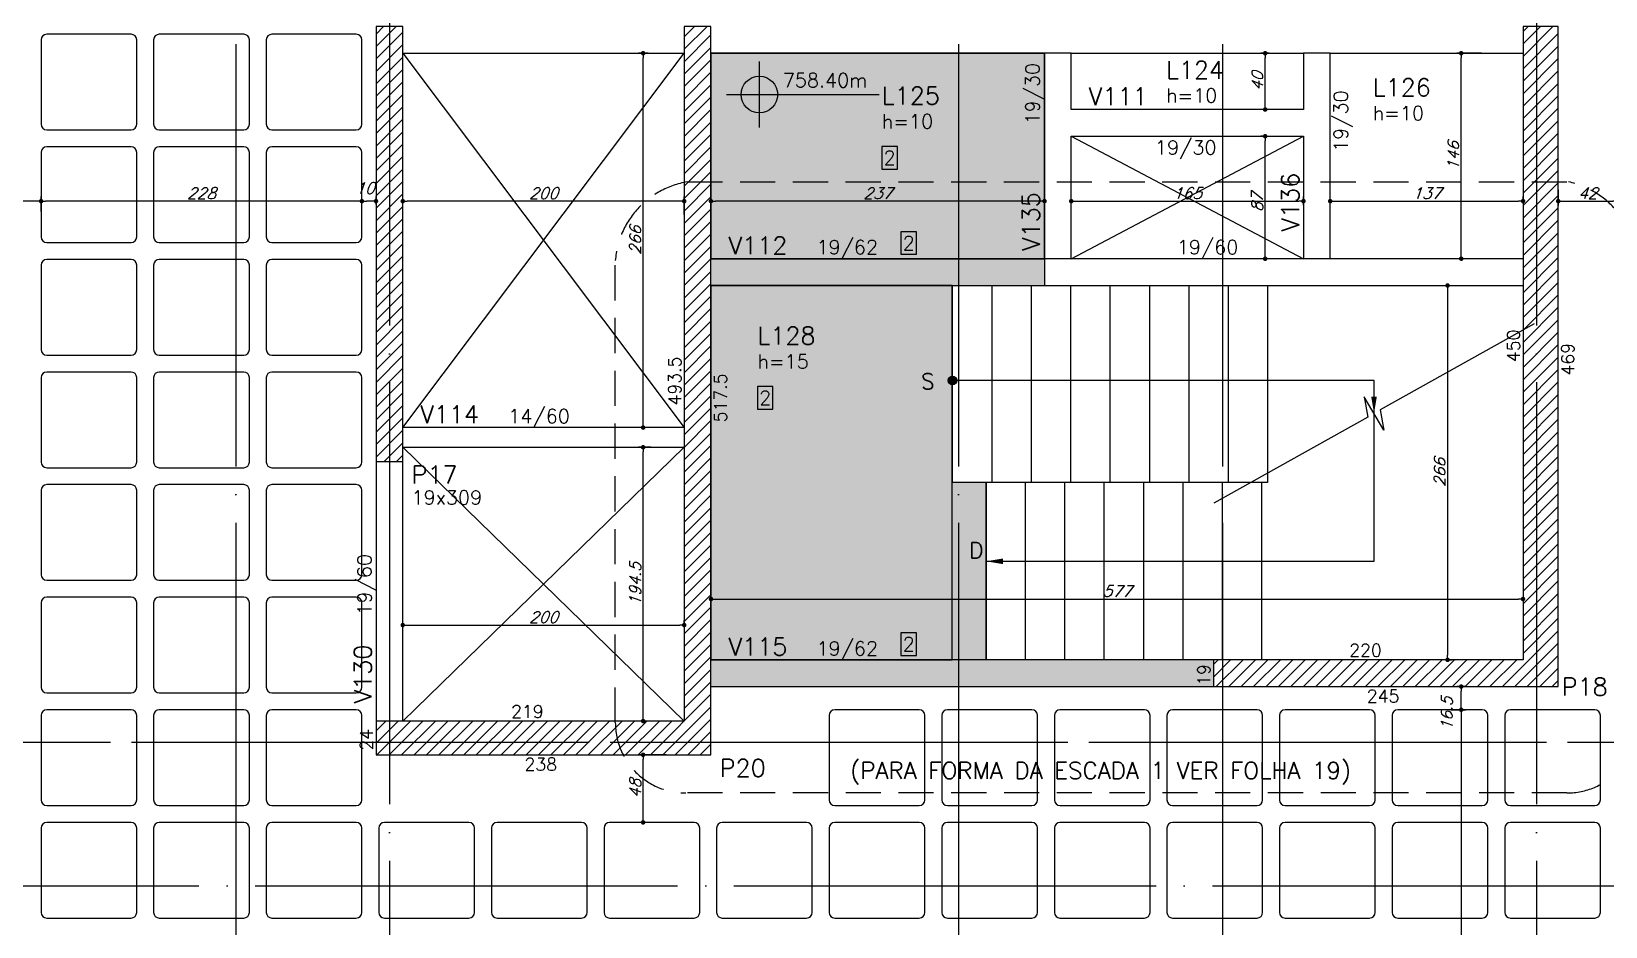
# Model space of a CAD drawing. Extents: x -4172 to 5482, y -2094 to 2406.
# Drawn here: x -464 to 655, y -146 to 490 of the extents above; entities that cross this region are included whole.
import ezdxf
from ezdxf.enums import TextEntityAlignment as Align

# ---------------------------------------------------------------- set-up
doc = ezdxf.new("R2010")
doc.units = 0
doc.header["$LTSCALE"] = 50
doc.header["$MEASUREMENT"] = 0
doc.linetypes.add('DASHED', pattern=[0.75, 0.5, -0.25])
doc.linetypes.add('EIXO', pattern=[6.8, 6, -0.4, 0, -0.4])
doc.layers.get('0').update_dxf_attribs({"linetype": 'CONTINUOUS'})
doc.layers.get('DEFPOINTS').update_dxf_attribs({"linetype": 'CONTINUOUS'})
for name, color, linetype in [('251', 5, 'CONTINUOUS'), ('F-AUX', 2, 'CONTINUOUS'), ('F-AUX-RED', 1, 'CONTINUOUS'), ('F-COTAS', 106, 'CONTINUOUS'), ('F-CUBETA', 1, 'CONTINUOUS'), ('F-DESNIVEL-1', 254, 'CONTINUOUS'), ('F-EIXO', 12, 'EIXO'), ('F-ESCADAS', 2, 'CONTINUOUS'), ('F-LAJES-DIM', 2, 'CONTINUOUS'), ('F-LAJES-NOME', 4, 'CONTINUOUS'), ('F-LAJES-R', 254, 'CONTINUOUS'), ('F-NÍVEL-PLANTA', 2, 'CONTINUOUS'), ('F-PILARES-DIM', 172, 'CONTINUOUS'), ('F-PILARES-HACH', 174, 'CONTINUOUS'), ('F-PILARES-NOME', 170, 'CONTINUOUS'), ('F-PILARES-S', 170, 'CONTINUOUS'), ('F-TEXTO', 6, 'CONTINUOUS'), ('F-TEXTO-YELLOW', 2, 'CONTINUOUS'), ('F-VIGAS', 3, 'CONTINUOUS'), ('F-VIGAS-DIM', 2, 'CONTINUOUS'), ('F-VIGAS-NOME', 4, 'CONTINUOUS'), ('F-VÃO', 1, 'CONTINUOUS')]:
    doc.layers.add(name, color=color, linetype=linetype)
doc.styles.add('5385-ARQ-PB-BAS-PLA-TER-TORRE-A-106-TXT$0$R60-75', font='romans.shx', dxfattribs={"height": 0.1125})
doc.styles.add('CP-TEXT-INCL', font='romans.shx', dxfattribs={"oblique": 20})
doc.styles.add('CP-TEXTO', font='romans.shx')
doc.styles.add('MCP', font='romans.shx')
doc.styles.add('ROMANS', font='romans.shx')
doc.dimstyles.new('CP-COTAS-50', dxfattribs={"dimscale": 0.64, "dimtxt": 12.5, "dimasz": 5, "dimexe": 5, "dimexo": 5, "dimgap": 2.5, "dimtad": 1, "dimdec": 1, "dimdsep": 46, "dimtxsty": 'CP-TEXT-INCL', "dimblk1": 'DOT', "dimblk2": 'DOT', "dimsah": 1, "dimcen": 9, "dimclrd": 256, "dimclre": 256, "dimclrt": 256, "dimadec": 0, "dimazin": 0, "dimtfac": 1, "dimtdec": 1, "dimtmove": 2, "dimatfit": 3, "dimldrblk": 'DOT', "dimfxl": 0, "dimtolj": 1, "dimarcsym": 0})

# ---------------------------------------------------------------- blocks, each defined once
blk = doc.blocks.new('_VAONER063650636500869008690')
at = {"layer": '251', "color": 1}
for p, q in [((30, 34), (-30, 34)), ((-34, 30), (-34, -30)), ((34, -30), (34, 30)), ((-30, -34), (30, -34))]:
    blk.add_line(p, q, dxfattribs=at)
for centre, start, end in [((-30, 30), 90, 180), ((30, 30), 0, 90), ((-30, -30), 180, 270), ((30, -30), 270, 0)]:
    blk.add_arc(centre, 4, start, end, dxfattribs=at)
blk = doc.blocks.new('*U4')
at = {"layer": 'F-EIXO'}
blk.add_line((0, 0), (7197, 0), dxfattribs=at)
at = {"layer": 'F-TEXTO', "style": 'ROMANS'}
blk.add_attdef('EIXO', text='', height=17.5, dxfattribs=at).set_placement((-28.2072, 0), align=Align.MIDDLE_CENTER)
blk = doc.blocks.new('*U40')
at = {"layer": 'F-EIXO'}
blk.add_line((0, 0), (0, -3027.9), dxfattribs=at)
at = {"layer": 'F-TEXTO', "style": 'ROMANS'}
blk.add_attdef('EIXO', text='', height=17.5, rotation=360, dxfattribs=at).set_placement((0, 28.2), align=Align.MIDDLE_CENTER)
blk = doc.blocks.new('*U44')
at = {"layer": 'F-EIXO'}
blk.add_line((0, 0), (0, -3127.9), dxfattribs=at)
at = {"layer": 'F-TEXTO', "style": 'ROMANS'}
blk.add_attdef('EIXO', text='', height=17.5, rotation=360, dxfattribs=at).set_placement((0, 28.2), align=Align.MIDDLE_CENTER)
blk = doc.blocks.new('*U11')
at = {"layer": 'F-EIXO'}
blk.add_line((0, 0), (0, -3127.9), dxfattribs=at)
at = {"layer": 'F-TEXTO', "style": 'ROMANS'}
blk.add_attdef('EIXO', text='', height=17.5, rotation=360, dxfattribs=at).set_placement((0, 28.2), align=Align.MIDDLE_CENTER)
blk = doc.blocks.new('*U5')
at = {"layer": 'F-EIXO'}
blk.add_line((0, 0), (7285, 0), dxfattribs=at)
at = {"layer": 'F-TEXTO', "style": 'ROMANS'}
blk.add_attdef('EIXO', text='', height=17.5, dxfattribs=at).set_placement((-28.2072, 0), align=Align.MIDDLE_CENTER)
blk = doc.blocks.new('*U16')
at = {"layer": 'F-LAJES-DIM', "color": 1}
blk.add_lwpolyline([(0, 0), (11, 0), (11, 16), (0, 16)], close=True, dxfattribs=at)
at = {"layer": 'F-LAJES-DIM', "style": 'MCP'}
blk.add_attdef('DIM', text='', height=10, dxfattribs=at).set_placement((5.5, 8), align=Align.MIDDLE_CENTER)
blk = doc.blocks.new('*U18')
at = {"layer": 'F-VIGAS-DIM', "color": 1}
blk.add_lwpolyline([(0, 0), (11, 0), (11, 16), (0, 16)], close=True, dxfattribs=at)
at = {"layer": 'F-VIGAS-DIM', "style": 'MCP'}
blk.add_attdef('DIM', text='', height=10, dxfattribs=at).set_placement((5.5, 8), align=Align.MIDDLE_CENTER)
blk = doc.blocks.new('Nível - Planta')
at = {"layer": 'F-NÍVEL-PLANTA'}
h = blk.add_hatch(color=71, dxfattribs=at)
h.paths.add_polyline_path([(0, 0), (0, 0.26, 0.414214), (-0.26, 0)])
h.paths.add_polyline_path([(0.26, 0), (0, 0), (0, -0.26, 0.414214)])
for p, q in [((0, -0.469), (0, 0.469)), ((-0.469, 0), (1.704, 0))]:
    blk.add_line(p, q, dxfattribs=at)
blk.add_circle((0, 0), 0.26, dxfattribs=at)
at = {"layer": 'F-TEXTO', "color": 3, "style": 'MCP'}
blk.add_attdef('NÍVEL', (0.333, 0.102), '', height=0.2, dxfattribs=at)
blk = doc.blocks.new('_DOT')
at = {"color": 0, "linetype": 'ByBlock'}
blk.add_line((-0.5, 0), (-1, 0), dxfattribs=at)
at = {"color": 0, "linetype": 'ByBlock', "const_width": 0.5}
blk.add_lwpolyline([(-0.25, 0, 1), (0.25, 0, 1)], format="xyb", close=True, dxfattribs=at)
blk = doc.blocks.new('*D296')
at = {"layer": 'DEFPOINTS', "color": 0, "linetype": 'Continuous', "transparency": 16777216}
for p in [(621, 380.7), (663, 380.7), (663, 369.4)]:
    blk.add_point(p, dxfattribs=at)
at = {"layer": 'F-COTAS', "linetype": 'Continuous', "lineweight": -2, "transparency": 16777216}
for p, q in [((621, 377.5), (621, 366.2)), ((624.2, 369.4), (659.8, 369.4)), ((663, 377.5), (663, 366.2))]:
    blk.add_line(p, q, dxfattribs=at)
at = {"layer": 'F-COTAS', "linetype": 'Continuous', "lineweight": -2, "transparency": 16777216, "xscale": 3.2, "yscale": 3.2, "zscale": 3.2, "rotation": 180}
blk.add_blockref('_DOT', (621, 369.4), dxfattribs=at)
at = {"layer": 'F-COTAS', "linetype": 'Continuous', "lineweight": -2, "transparency": 16777216, "xscale": 3.2, "yscale": 3.2, "zscale": 3.2}
blk.add_blockref('_DOT', (663, 369.4), dxfattribs=at)
at = {"layer": 'F-COTAS', "linetype": 'Continuous', "transparency": 16777216, "insert": (642, 375), "char_height": 8, "attachment_point": 5, "style": 'CP-TEXT-INCL'}
blk.add_mtext('\\A1;42', dxfattribs=at)
blk = doc.blocks.new('*D345')
at = {"layer": 'DEFPOINTS', "color": 0, "linetype": 'Continuous', "transparency": 16777216}
for p in [(596, 369.4), (459, 367.2), (596, 367.2)]:
    blk.add_point(p, dxfattribs=at)
at = {"layer": 'F-COTAS', "linetype": 'Continuous', "lineweight": -2, "transparency": 16777216}
for p, q in [((459, 370.4), (459, 372.6)), ((462.2, 369.4), (592.8, 369.4)), ((596, 370.4), (596, 372.6))]:
    blk.add_line(p, q, dxfattribs=at)
at = {"layer": 'F-COTAS', "linetype": 'Continuous', "lineweight": -2, "transparency": 16777216, "xscale": 3.2, "yscale": 3.2, "zscale": 3.2, "rotation": 180}
blk.add_blockref('_DOT', (459, 369.4), dxfattribs=at)
at = {"layer": 'F-COTAS', "linetype": 'Continuous', "lineweight": -2, "transparency": 16777216, "xscale": 3.2, "yscale": 3.2, "zscale": 3.2}
blk.add_blockref('_DOT', (596, 369.4), dxfattribs=at)
at = {"layer": 'F-COTAS', "linetype": 'Continuous', "transparency": 16777216, "insert": (527.5, 375), "char_height": 8, "attachment_point": 5, "style": 'CP-TEXT-INCL'}
blk.add_mtext('\\A1;137', dxfattribs=at)
blk = doc.blocks.new('*D346')
at = {"layer": 'DEFPOINTS', "color": 0, "linetype": 'Continuous', "transparency": 16777216}
for p in [(440, 369.4), (275, 363.4), (440, 363.4)]:
    blk.add_point(p, dxfattribs=at)
at = {"layer": 'F-COTAS', "linetype": 'Continuous', "lineweight": -2, "transparency": 16777216}
for p, q in [((275, 366.6), (275, 372.6)), ((278.2, 369.4), (436.8, 369.4)), ((440, 366.6), (440, 372.6))]:
    blk.add_line(p, q, dxfattribs=at)
at = {"layer": 'F-COTAS', "linetype": 'Continuous', "lineweight": -2, "transparency": 16777216, "xscale": 3.2, "yscale": 3.2, "zscale": 3.2, "rotation": 180}
blk.add_blockref('_DOT', (275, 369.4), dxfattribs=at)
at = {"layer": 'F-COTAS', "linetype": 'Continuous', "lineweight": -2, "transparency": 16777216, "xscale": 3.2, "yscale": 3.2, "zscale": 3.2}
blk.add_blockref('_DOT', (440, 369.4), dxfattribs=at)
at = {"layer": 'F-COTAS', "linetype": 'Continuous', "transparency": 16777216, "insert": (357.5, 375), "char_height": 8, "attachment_point": 5, "style": 'CP-TEXT-INCL'}
blk.add_mtext('\\A1;165', dxfattribs=at)
blk = doc.blocks.new('*D347')
at = {"layer": 'DEFPOINTS', "color": 0, "linetype": 'Continuous', "transparency": 16777216}
for p in [(19, 369.4), (19, 363.5), (256, 363.5)]:
    blk.add_point(p, dxfattribs=at)
at = {"layer": 'F-COTAS', "linetype": 'Continuous', "lineweight": -2, "transparency": 16777216}
for p, q in [((19, 366.7), (19, 372.6)), ((252.8, 369.4), (22.2, 369.4)), ((256, 366.7), (256, 372.6))]:
    blk.add_line(p, q, dxfattribs=at)
at = {"layer": 'F-COTAS', "linetype": 'Continuous', "lineweight": -2, "transparency": 16777216, "xscale": 3.2, "yscale": 3.2, "zscale": 3.2, "rotation": 180}
blk.add_blockref('_DOT', (19, 369.4), dxfattribs=at)
at = {"layer": 'F-COTAS', "linetype": 'Continuous', "lineweight": -2, "transparency": 16777216, "xscale": 3.2, "yscale": 3.2, "zscale": 3.2}
blk.add_blockref('_DOT', (256, 369.4), dxfattribs=at)
at = {"layer": 'F-COTAS', "linetype": 'Continuous', "transparency": 16777216, "insert": (137.5, 375), "char_height": 8, "attachment_point": 5, "style": 'CP-TEXT-INCL'}
blk.add_mtext('\\A1;237', dxfattribs=at)
blk = doc.blocks.new('*D348')
at = {"layer": 'DEFPOINTS', "color": 0, "linetype": 'Continuous', "transparency": 16777216}
for p in [(412.8, 415.5), (415.6, 415.5), (415.6, 328.5)]:
    blk.add_point(p, dxfattribs=at)
at = {"layer": 'F-COTAS', "linetype": 'Continuous', "lineweight": -2, "transparency": 16777216}
for p, q in [((412.4, 415.5), (409.6, 415.5)), ((412.8, 331.7), (412.8, 412.3)), ((412.4, 328.5), (409.6, 328.5))]:
    blk.add_line(p, q, dxfattribs=at)
at = {"layer": 'F-COTAS', "linetype": 'Continuous', "lineweight": -2, "transparency": 16777216, "xscale": 3.2, "yscale": 3.2, "zscale": 3.2}
for p, rotation in [((412.8, 415.5), 90), ((412.8, 328.5), 270)]:
    blk.add_blockref('_DOT', p, dxfattribs=dict(at, rotation=rotation))
at = {"layer": 'F-COTAS', "linetype": 'Continuous', "transparency": 16777216, "insert": (407.1, 368.5), "char_height": 8, "attachment_point": 5, "rotation": 90, "style": 'CP-TEXT-INCL'}
blk.add_mtext('\\A1;87', dxfattribs=at)
blk = doc.blocks.new('*D349')
at = {"layer": 'DEFPOINTS', "color": 0, "linetype": 'Continuous', "transparency": 16777216}
for p in [(412.8, 474.5), (418.8, 474.5), (418.8, 434.5)]:
    blk.add_point(p, dxfattribs=at)
at = {"layer": 'F-COTAS', "linetype": 'Continuous', "lineweight": -2, "transparency": 16777216}
for p, q in [((415.6, 474.5), (409.6, 474.5)), ((412.8, 437.7), (412.8, 471.3)), ((415.6, 434.5), (409.6, 434.5))]:
    blk.add_line(p, q, dxfattribs=at)
at = {"layer": 'F-COTAS', "linetype": 'Continuous', "lineweight": -2, "transparency": 16777216, "xscale": 3.2, "yscale": 3.2, "zscale": 3.2}
for p, rotation in [((412.8, 474.5), 90), ((412.8, 434.5), 270)]:
    blk.add_blockref('_DOT', p, dxfattribs=dict(at, rotation=rotation))
at = {"layer": 'F-COTAS', "linetype": 'Continuous', "transparency": 16777216, "insert": (407.2, 454.5), "char_height": 8, "attachment_point": 5, "rotation": 90, "style": 'CP-TEXT-INCL'}
blk.add_mtext('\\A1;40', dxfattribs=at)
blk = doc.blocks.new('*D350')
at = {"layer": 'DEFPOINTS', "color": 0, "linetype": 'Continuous', "transparency": 16777216}
for p in [(552.1, 474.5), (569.7, 474.5), (569.7, 328.5)]:
    blk.add_point(p, dxfattribs=at)
at = {"layer": 'F-COTAS', "linetype": 'Continuous', "lineweight": -2, "transparency": 16777216}
for p, q in [((566.5, 474.5), (548.9, 474.5)), ((552.1, 331.7), (552.1, 471.3)), ((566.5, 328.5), (548.9, 328.5))]:
    blk.add_line(p, q, dxfattribs=at)
at = {"layer": 'F-COTAS', "linetype": 'Continuous', "lineweight": -2, "transparency": 16777216, "xscale": 3.2, "yscale": 3.2, "zscale": 3.2}
for p, rotation in [((552.1, 474.5), 90), ((552.1, 328.5), 270)]:
    blk.add_blockref('_DOT', p, dxfattribs=dict(at, rotation=rotation))
at = {"layer": 'F-COTAS', "linetype": 'Continuous', "transparency": 16777216, "insert": (546.5, 401.5), "char_height": 8, "attachment_point": 5, "rotation": 90, "style": 'CP-TEXT-INCL'}
blk.add_mtext('\\A1;146', dxfattribs=at)
blk = doc.blocks.new('*D352')
at = {"layer": 'DEFPOINTS', "color": 0, "linetype": 'Continuous', "transparency": 16777216}
for p in [(552.1, 24.5), (558.6, 24.5), (558.6, 8)]:
    blk.add_point(p, dxfattribs=at)
at = {"layer": 'F-COTAS', "linetype": 'Continuous', "lineweight": -2, "transparency": 16777216}
for p, q in [((555.4, 24.5), (548.9, 24.5)), ((552.1, 11.2), (552.1, 21.3)), ((555.4, 8), (548.9, 8))]:
    blk.add_line(p, q, dxfattribs=at)
at = {"layer": 'F-COTAS', "linetype": 'Continuous', "lineweight": -2, "transparency": 16777216, "xscale": 3.2, "yscale": 3.2, "zscale": 3.2}
for p, rotation in [((552.1, 24.5), 90), ((552.1, 8), 270)]:
    blk.add_blockref('_DOT', p, dxfattribs=dict(at, rotation=rotation))
at = {"layer": 'F-COTAS', "linetype": 'Continuous', "transparency": 16777216, "insert": (541.8, 5.2), "char_height": 8, "attachment_point": 5, "rotation": 90, "style": 'CP-TEXT-INCL'}
blk.add_mtext('\\A1;16.5', dxfattribs=at)
blk = doc.blocks.new('*D356')
at = {"layer": 'DEFPOINTS', "color": 0, "linetype": 'Continuous', "transparency": 16777216}
for p in [(541.6, 8), (541.6, -380), (552.1, -380)]:
    blk.add_point(p, dxfattribs=at)
at = {"layer": 'F-COTAS', "linetype": 'Continuous', "lineweight": -2, "transparency": 16777216}
for p, q in [((544.8, 8), (555.3, 8)), ((552.1, 4.8), (552.1, -376.8)), ((544.8, -380), (555.3, -380))]:
    blk.add_line(p, q, dxfattribs=at)
at = {"layer": 'F-COTAS', "linetype": 'Continuous', "lineweight": -2, "transparency": 16777216, "xscale": 3.2, "yscale": 3.2, "zscale": 3.2}
for p, rotation in [((552.1, 8), 90), ((552.1, -380), 270)]:
    blk.add_blockref('_DOT', p, dxfattribs=dict(at, rotation=rotation))
at = {"layer": 'F-COTAS', "linetype": 'Continuous', "transparency": 16777216, "insert": (546.5, -186), "char_height": 8, "attachment_point": 5, "rotation": 90, "style": 'CP-TEXT-INCL'}
blk.add_mtext('\\A1;388', dxfattribs=at)
blk = doc.blocks.new('*D358')
at = {"layer": 'DEFPOINTS', "color": 0, "linetype": 'Continuous', "transparency": 16777216}
for p in [(-200, 369.4), (-200, 356.6), (0, 356.6)]:
    blk.add_point(p, dxfattribs=at)
at = {"layer": 'F-COTAS', "linetype": 'Continuous', "lineweight": -2, "transparency": 16777216}
for p, q in [((-200, 359.8), (-200, 372.6)), ((-3.2, 369.4), (-196.8, 369.4)), ((0, 359.8), (0, 372.6))]:
    blk.add_line(p, q, dxfattribs=at)
at = {"layer": 'F-COTAS', "linetype": 'Continuous', "lineweight": -2, "transparency": 16777216, "xscale": 3.2, "yscale": 3.2, "zscale": 3.2, "rotation": 180}
blk.add_blockref('_DOT', (-200, 369.4), dxfattribs=at)
at = {"layer": 'F-COTAS', "linetype": 'Continuous', "lineweight": -2, "transparency": 16777216, "xscale": 3.2, "yscale": 3.2, "zscale": 3.2}
blk.add_blockref('_DOT', (0, 369.4), dxfattribs=at)
at = {"layer": 'F-COTAS', "linetype": 'Continuous', "transparency": 16777216, "insert": (-100, 375), "char_height": 8, "attachment_point": 5, "style": 'CP-TEXT-INCL'}
blk.add_mtext('\\A1;200', dxfattribs=at)
blk = doc.blocks.new('*D359')
at = {"layer": 'DEFPOINTS', "color": 0, "linetype": 'Continuous', "transparency": 16777216}
for p in [(-229, 369.4), (-229, 363.8), (-219, 363.8)]:
    blk.add_point(p, dxfattribs=at)
at = {"layer": 'F-COTAS', "linetype": 'Continuous', "lineweight": -2, "transparency": 16777216}
for p, q in [((-229, 367), (-229, 372.6)), ((-222.2, 369.4), (-225.8, 369.4)), ((-219, 367), (-219, 372.6))]:
    blk.add_line(p, q, dxfattribs=at)
at = {"layer": 'F-COTAS', "linetype": 'Continuous', "lineweight": -2, "transparency": 16777216, "xscale": 3.2, "yscale": 3.2, "zscale": 3.2, "rotation": 180}
blk.add_blockref('_DOT', (-229, 369.4), dxfattribs=at)
at = {"layer": 'F-COTAS', "linetype": 'Continuous', "lineweight": -2, "transparency": 16777216, "xscale": 3.2, "yscale": 3.2, "zscale": 3.2}
blk.add_blockref('_DOT', (-219, 369.4), dxfattribs=at)
at = {"layer": 'F-COTAS', "linetype": 'Continuous', "transparency": 16777216, "insert": (-226.9, 378.7), "char_height": 8, "attachment_point": 5, "style": 'CP-TEXT-INCL'}
blk.add_mtext('\\A1;10', dxfattribs=at)
blk = doc.blocks.new('*D360')
at = {"layer": 'DEFPOINTS', "color": 0, "linetype": 'Continuous', "transparency": 16777216}
for p in [(-457, 369.4), (-457, 358.9), (-229, 358.9)]:
    blk.add_point(p, dxfattribs=at)
at = {"layer": 'F-COTAS', "linetype": 'Continuous', "lineweight": -2, "transparency": 16777216}
for p, q in [((-457, 362.1), (-457, 372.6)), ((-232.2, 369.4), (-453.8, 369.4)), ((-229, 362.1), (-229, 372.6))]:
    blk.add_line(p, q, dxfattribs=at)
at = {"layer": 'F-COTAS', "linetype": 'Continuous', "lineweight": -2, "transparency": 16777216, "xscale": 3.2, "yscale": 3.2, "zscale": 3.2, "rotation": 180}
blk.add_blockref('_DOT', (-457, 369.4), dxfattribs=at)
at = {"layer": 'F-COTAS', "linetype": 'Continuous', "lineweight": -2, "transparency": 16777216, "xscale": 3.2, "yscale": 3.2, "zscale": 3.2}
blk.add_blockref('_DOT', (-229, 369.4), dxfattribs=at)
at = {"layer": 'F-COTAS', "linetype": 'Continuous', "transparency": 16777216, "insert": (-343, 375), "char_height": 8, "attachment_point": 5, "style": 'CP-TEXT-INCL'}
blk.add_mtext('\\A1;228', dxfattribs=at)
blk = doc.blocks.new('*D361')
at = {"layer": 'DEFPOINTS', "color": 0, "linetype": 'Continuous', "transparency": 16777216}
for p in [(-537, 369.4), (-537, 359.9), (-457, 359.9)]:
    blk.add_point(p, dxfattribs=at)
at = {"layer": 'F-COTAS', "linetype": 'Continuous', "lineweight": -2, "transparency": 16777216}
for p, q in [((-537, 363.1), (-537, 372.6)), ((-460.2, 369.4), (-533.8, 369.4)), ((-457, 363.1), (-457, 372.6))]:
    blk.add_line(p, q, dxfattribs=at)
at = {"layer": 'F-COTAS', "linetype": 'Continuous', "lineweight": -2, "transparency": 16777216, "xscale": 3.2, "yscale": 3.2, "zscale": 3.2, "rotation": 180}
blk.add_blockref('_DOT', (-537, 369.4), dxfattribs=at)
at = {"layer": 'F-COTAS', "linetype": 'Continuous', "lineweight": -2, "transparency": 16777216, "xscale": 3.2, "yscale": 3.2, "zscale": 3.2}
blk.add_blockref('_DOT', (-457, 369.4), dxfattribs=at)
at = {"layer": 'F-COTAS', "linetype": 'Continuous', "transparency": 16777216, "insert": (-497, 375), "char_height": 8, "attachment_point": 5, "style": 'CP-TEXT-INCL'}
blk.add_mtext('\\A1;80', dxfattribs=at)
blk = doc.blocks.new('*D449')
at = {"layer": 'DEFPOINTS', "color": 0, "linetype": 'Continuous', "transparency": 16777216}
for p in [(-29.2, 194.5), (-20.6, 194.5), (-20.6, 0)]:
    blk.add_point(p, dxfattribs=at)
at = {"layer": 'F-COTAS', "linetype": 'Continuous', "lineweight": -2, "transparency": 16777216}
for p, q in [((-23.8, 194.5), (-32.4, 194.5)), ((-29.2, 3.2), (-29.2, 191.3)), ((-23.8, 0), (-32.4, 0))]:
    blk.add_line(p, q, dxfattribs=at)
at = {"layer": 'F-COTAS', "linetype": 'Continuous', "lineweight": -2, "transparency": 16777216, "xscale": 3.2, "yscale": 3.2, "zscale": 3.2}
for p, rotation in [((-29.2, 194.5), 90), ((-29.2, 0), 270)]:
    blk.add_blockref('_DOT', p, dxfattribs=dict(at, rotation=rotation))
at = {"layer": 'F-COTAS', "linetype": 'Continuous', "transparency": 16777216, "insert": (-34.8, 97.3), "char_height": 8, "attachment_point": 5, "rotation": 90, "style": 'CP-TEXT-INCL'}
blk.add_mtext('\\A1;194.5', dxfattribs=at)
blk = doc.blocks.new('*D450')
at = {"layer": 'DEFPOINTS', "color": 0, "linetype": 'Continuous', "transparency": 16777216}
for p in [(-29.2, 474.5), (-22.4, 474.5), (-22.4, 208.5)]:
    blk.add_point(p, dxfattribs=at)
at = {"layer": 'F-COTAS', "linetype": 'Continuous', "lineweight": -2, "transparency": 16777216}
for p, q in [((-25.6, 474.5), (-32.4, 474.5)), ((-29.2, 211.7), (-29.2, 471.3)), ((-25.6, 208.5), (-32.4, 208.5))]:
    blk.add_line(p, q, dxfattribs=at)
at = {"layer": 'F-COTAS', "linetype": 'Continuous', "lineweight": -2, "transparency": 16777216, "xscale": 3.2, "yscale": 3.2, "zscale": 3.2}
for p, rotation in [((-29.2, 474.5), 90), ((-29.2, 208.5), 270)]:
    blk.add_blockref('_DOT', p, dxfattribs=dict(at, rotation=rotation))
at = {"layer": 'F-COTAS', "linetype": 'Continuous', "transparency": 16777216, "insert": (-34.8, 341.5), "char_height": 8, "attachment_point": 5, "rotation": 90, "style": 'CP-TEXT-INCL'}
blk.add_mtext('\\A1;266', dxfattribs=at)
blk = doc.blocks.new('*D452')
at = {"layer": 'DEFPOINTS', "color": 0, "linetype": 'Continuous', "transparency": 16777216}
for p in [(0, 68.2), (-200, 64.3), (0, 64.3)]:
    blk.add_point(p, dxfattribs=at)
at = {"layer": 'F-COTAS', "linetype": 'Continuous', "lineweight": -2, "transparency": 16777216}
for p, q in [((-200, 67.5), (-200, 71.4)), ((-196.8, 68.2), (-3.2, 68.2)), ((0, 67.5), (0, 71.4))]:
    blk.add_line(p, q, dxfattribs=at)
at = {"layer": 'F-COTAS', "linetype": 'Continuous', "lineweight": -2, "transparency": 16777216, "xscale": 3.2, "yscale": 3.2, "zscale": 3.2, "rotation": 180}
blk.add_blockref('_DOT', (-200, 68.2), dxfattribs=at)
at = {"layer": 'F-COTAS', "linetype": 'Continuous', "lineweight": -2, "transparency": 16777216, "xscale": 3.2, "yscale": 3.2, "zscale": 3.2}
blk.add_blockref('_DOT', (0, 68.2), dxfattribs=at)
at = {"layer": 'F-COTAS', "linetype": 'Continuous', "transparency": 16777216, "insert": (-100, 73.8), "char_height": 8, "attachment_point": 5, "style": 'CP-TEXT-INCL'}
blk.add_mtext('\\A1;200', dxfattribs=at)
blk = doc.blocks.new('*D473')
at = {"layer": 'DEFPOINTS', "color": 0, "linetype": 'Continuous', "transparency": 16777216}
for p in [(-29.2, -24), (-9.6, -24), (-9.6, -72)]:
    blk.add_point(p, dxfattribs=at)
at = {"layer": 'F-COTAS', "linetype": 'Continuous', "lineweight": -2, "transparency": 16777216}
for p, q in [((-12.8, -24), (-32.4, -24)), ((-29.2, -68.8), (-29.2, -27.2)), ((-12.8, -72), (-32.4, -72))]:
    blk.add_line(p, q, dxfattribs=at)
at = {"layer": 'F-COTAS', "linetype": 'Continuous', "lineweight": -2, "transparency": 16777216, "xscale": 3.2, "yscale": 3.2, "zscale": 3.2}
for p, rotation in [((-29.2, -24), 90), ((-29.2, -72), 270)]:
    blk.add_blockref('_DOT', p, dxfattribs=dict(at, rotation=rotation))
at = {"layer": 'F-COTAS', "linetype": 'Continuous', "transparency": 16777216, "insert": (-34.8, -48), "char_height": 8, "attachment_point": 5, "rotation": 90, "style": 'CP-TEXT-INCL'}
blk.add_mtext('\\A1;48', dxfattribs=at)
blk = doc.blocks.new('*D482')
at = {"layer": 'DEFPOINTS', "color": 0, "linetype": 'Continuous', "transparency": 16777216}
for p in [(19, 90.7), (596, 90.7), (596, 86.7)]:
    blk.add_point(p, dxfattribs=at)
at = {"layer": 'F-COTAS', "linetype": 'Continuous', "lineweight": -2, "transparency": 16777216}
for p, q in [((19, 87.5), (19, 83.5)), ((22.2, 86.7), (592.8, 86.7)), ((596, 87.5), (596, 83.5))]:
    blk.add_line(p, q, dxfattribs=at)
at = {"layer": 'F-COTAS', "linetype": 'Continuous', "lineweight": -2, "transparency": 16777216, "xscale": 3.2, "yscale": 3.2, "zscale": 3.2, "rotation": 180}
blk.add_blockref('_DOT', (19, 86.7), dxfattribs=at)
at = {"layer": 'F-COTAS', "linetype": 'Continuous', "lineweight": -2, "transparency": 16777216, "xscale": 3.2, "yscale": 3.2, "zscale": 3.2}
blk.add_blockref('_DOT', (596, 86.7), dxfattribs=at)
at = {"layer": 'F-COTAS', "linetype": 'Continuous', "transparency": 16777216, "insert": (307.5, 92.3), "char_height": 8, "attachment_point": 5, "style": 'CP-TEXT-INCL'}
blk.add_mtext('\\A1;577', dxfattribs=at)
blk = doc.blocks.new('*D483')
at = {"layer": 'DEFPOINTS', "color": 0, "linetype": 'Continuous', "transparency": 16777216}
for p in [(540.4, 309.5), (540.4, 43.5), (542.4, 43.5)]:
    blk.add_point(p, dxfattribs=at)
at = {"layer": 'F-COTAS', "linetype": 'Continuous', "lineweight": -2, "transparency": 16777216}
for p, q in [((542.4, 306.3), (542.4, 46.7)), ((543.6, 309.5), (545.6, 309.5)), ((543.6, 43.5), (545.6, 43.5))]:
    blk.add_line(p, q, dxfattribs=at)
at = {"layer": 'F-COTAS', "linetype": 'Continuous', "lineweight": -2, "transparency": 16777216, "xscale": 3.2, "yscale": 3.2, "zscale": 3.2}
for p, rotation in [((542.4, 309.5), 90), ((542.4, 43.5), 270)]:
    blk.add_blockref('_DOT', p, dxfattribs=dict(at, rotation=rotation))
at = {"layer": 'F-COTAS', "linetype": 'Continuous', "transparency": 16777216, "insert": (536.8, 176.5), "char_height": 8, "attachment_point": 5, "rotation": 90, "style": 'CP-TEXT-INCL'}
blk.add_mtext('\\A1;266', dxfattribs=at)

msp = doc.modelspace()

# ---------------------------------------------------------------- hatches: boundary and pattern name
at = {"layer": 'F-AUX'}
h = msp.add_hatch(color=1, dxfattribs=at)
edge = h.paths.add_edge_path()
edge.add_arc((190.6, 242), 3, 0, 360)
at = {"layer": 'F-DESNIVEL-1'}
h = msp.add_hatch(color=256, dxfattribs=at)
h.dxf.hatch_style = 1
h.paths.add_polyline_path([(214.5, 169.5), (190.5, 169.5), (190.5, 43.5), (214.5, 43.5)])
at = {"layer": 'F-PILARES-HACH', "linetype": 'Continuous'}
h = msp.add_hatch(dxfattribs=at)
h.set_pattern_fill('ANSI31', color=256, scale=50, style=0)
h.paths.add_polyline_path([(-219, 184.5), (-200, 184.5), (-200, 493.5), (-219, 493.5)], flags=16)
h = msp.add_hatch(dxfattribs=at)
h.set_pattern_fill('ANSI31', color=256, scale=50, style=0)
h.paths.add_polyline_path([(19, -24), (19, 493.5), (0, 493.5), (0, 0), (-219, 0), (-219, -24)], flags=16)
h = msp.add_hatch(dxfattribs=at)
h.set_pattern_fill('ANSI31', color=256, scale=50, style=0)
h.paths.add_polyline_path([(621, 24.5), (621, 493.5), (596, 493.5), (596, 43.5), (376, 43.5), (376, 24.5)], flags=16)

# ---------------------------------------------------------------- linework, layer by layer
at = {"layer": 'F-AUX', "color": 1}
for points in [[(604.033, 282.109), (494.462, 221.038), (497.089, 206.657), (483.206, 230.366), (485.833, 215.985), (376.262, 154.913)], [(214.6, 113.5), (490.147, 113.5), (490.147, 242), (190.6, 242)]]:
    msp.add_lwpolyline(points, dxfattribs=at)
msp.add_circle((190.6, 242), 3, dxfattribs=at)
for points in [[(488.147, 230.511), (490.147, 218.511), (492.147, 230.511)], [(226.6, 111.5), (214.6, 113.5), (226.6, 115.5)]]:
    msp.add_solid(points, dxfattribs=at)
at = {"layer": 'F-AUX-RED', "color": 4, "linetype": 'DASHED'}
msp.add_lwpolyline([(2.205, 383.064), (628.39, 383.064, -0.32987362), (677.224, 327.176), (677.224, -1.113, -0.41421356), (627.224, -51.113), (1.038, -51.113, -0.41421356), (-48.962, -1.113), (-48.962, 327.176, -0.34584379)], format="xyb", close=True, dxfattribs=at)
at = {"layer": 'F-DESNIVEL-1'}
msp.add_lwpolyline([(214.5, 169.5), (214.5, 43.5), (190.5, 43.5), (190.5, 172.5)], dxfattribs=at)
at = {"layer": 'F-DESNIVEL-1', "linetype": 'Continuous'}
for points in [[(256, 474.5), (19, 474.5), (19, 328.5)], [(256, 474.5), (19, 328.5), (256, 474.5)], [(256, 474.5), (19, 328.5), (256, 328.5)], [(256, 474.5), (256, 328.5), (256, 474.5)], [(256, 474.5), (256, 328.5), (256, 425)], [(256, 474.5), (256, 425), (256, 474.5)], [(256, 309.5), (256, 328.5), (19.1, 328.5)], [(256, 309.5), (19.1, 328.5), (19.1, 309.5)], [(19, 43.5), (19, 309.5), (19, 43.5)], [(19, 43.5), (190.5, 43.5), (190.5, 309.5)], [(19, 43.5), (190.5, 309.5), (19, 43.5)], [(19, 43.5), (190.5, 309.5), (19, 309.5)], [(19.1, 43.5), (19.1, 24.5), (375.9, 24.5)], [(19.1, 43.5), (375.9, 24.5), (375.9, 43.5)], [(19.1, 43.5), (375.9, 43.5), (19.1, 43.5)]]:
    msp.add_solid(points, dxfattribs=at)
at = {"layer": 'F-EIXO'}
msp.add_line((-3768.53, -15), (3491.131, -15), dxfattribs=at)
at = {"layer": 'F-ESCADAS', "linetype": 'Continuous'}
for points in [[(190.5, 309.5), (190.5, 169.5)], [(218.5, 309.5), (218.5, 169.5)], [(246.5, 309.5), (246.5, 169.5)], [(274.5, 309.5), (274.5, 169.5)], [(302.5, 309.5), (302.5, 169.5)], [(330.5, 309.5), (330.5, 169.5)], [(358.5, 309.5), (358.5, 169.5)], [(386.5, 309.5), (386.5, 169.5)], [(414.5, 309.5), (414.5, 169.5)], [(414.5, 169.5), (190.5, 169.5)], [(214.5, 43.5), (214.5, 169.5)], [(242.5, 43.5), (242.5, 169.5)], [(270.5, 43.5), (270.5, 169.5)], [(298.5, 43.5), (298.5, 169.5)], [(326.5, 43.5), (326.5, 169.5)], [(354.5, 43.5), (354.5, 169.5)], [(382.5, 43.5), (382.5, 169.5)], [(410.5, 43.5), (410.5, 169.5)]]:
    msp.add_lwpolyline(points, dxfattribs=at)
at = {"layer": 'F-LAJES-R', "linetype": 'Continuous'}
for points in [[(256, 474.5), (19, 474.5), (19, 328.5), (256, 328.5), (256, 425), (256, 474.5)], [(19, 43.5), (190.5, 43.5), (190.5, 309.5), (19, 309.5), (19, 43.5)]]:
    msp.add_lwpolyline(points, dxfattribs=at)
at = {"layer": 'F-PILARES-S', "linetype": 'Continuous'}
for points in [[(-219, 184.5), (-200, 184.5), (-200, 493.5), (-219, 493.5), (-219, 184.5)], [(19, -24), (19, 493.5), (0, 493.5), (0, 0), (-219, 0), (-219, -24), (19, -24)], [(621, 24.5), (621, 493.5), (596, 493.5), (596, 43.5), (376, 43.5), (376, 24.5), (621, 24.5)]]:
    msp.add_lwpolyline(points, dxfattribs=at)
at = {"layer": 'F-VIGAS'}
for points in [[(-200, 474.5), (0, 474.5)], [(19, 474.5), (256, 474.5)], [(256, 474.5), (256, 425)], [(275, 474.5), (256, 474.5)], [(275, 474.5), (440, 474.5)], [(275, 434.5), (275, 474.5)], [(440, 474.5), (440, 434.5)], [(459, 474.5), (440, 474.5)], [(459, 474.5), (596, 474.5)], [(459, 425), (459, 474.5)], [(256, 425), (256, 309.5)], [(440, 434.5), (275, 434.5)], [(459, 328.5), (459, 425)], [(275, 415.5), (440, 415.5)], [(275, 328.5), (275, 415.5)], [(440, 415.5), (440, 328.5)], [(256, 328.5), (19, 328.5)], [(275, 328.5), (256, 328.5)], [(440, 328.5), (275, 328.5)], [(459, 328.5), (440, 328.5)], [(596, 328.5), (459, 328.5)], [(19, 309.5), (256, 309.5)], [(256, 309.5), (449.5, 309.5)], [(449.5, 309.5), (596, 309.5)], [(0, 208.5), (-200, 208.5)], [(-200, 194.5), (0, 194.5)], [(-219, 184.5), (-219, 0)], [(-200, 0), (-200, 184.5)], [(376, 43.5), (19, 43.5)], [(19, 24.5), (376, 24.5)]]:
    msp.add_lwpolyline(points, dxfattribs=at)
at = {"layer": 'F-VÃO'}
for p, q in [((-200, 208.5), (0, 474.5)), ((-200, 474.5), (0, 208.5)), ((275, 328.5), (440, 415.5)), ((275, 415.5), (440, 328.5)), ((-200, 0), (0, 194.5)), ((-200, 194.5), (0, 0))]:
    msp.add_line(p, q, dxfattribs=at)

# ---------------------------------------------------------------- block references
at = {"layer": 'F-CUBETA'}
for p in [(-423, 454), (-343, 454), (-263, 454), (-423, 374), (-343, 374), (-263, 374), (-423, 294), (-343, 294), (-263, 294), (-423, 214), (-343, 214), (-263, 214), (-423, 134), (-343, 134), (-263, 134), (-423, 54), (-343, 54), (-263, 54), (-423, -26), (-343, -26), (-263, -26), (137, -26), (217, -26), (297, -26), (377, -26), (457, -26), (537, -26), (617, -26), (-423, -106), (-343, -106), (-263, -106), (-183, -106), (-103, -106), (-23, -106), (57, -106), (137, -106), (217, -106), (297, -106), (377, -106), (457, -106), (537, -106), (617, -106)]:
    msp.add_blockref('_VAONER063650636500869008690', p, dxfattribs=at)
at = {"layer": 'F-EIXO', "linetype": 'Continuous'}
for name, p in [('*U11', (-209.5, 1941.357)), ('*U44', (605.5, 1941.357)), ('*U40', (-318.5, 1841.357)), ('*U40', (195, 1841.357)), ('*U40', (382.5, 1841.357)), ('*U5', (-3793.715, -15)), ('*U4', (-3705.761, -117))]:
    msp.add_blockref(name, p, dxfattribs=at)
at = {"layer": 'F-LAJES-DIM', "linetype": 'Continuous'}
for p in [(140.445, 392.185), (52.064, 221.639)]:
    msp.add_blockref('*U16', p, dxfattribs=at).add_auto_attribs({'DIM': '2'})
at = {"layer": 'F-NÍVEL-PLANTA', "linetype": 'Continuous', "xscale": 50, "yscale": 50, "zscale": 50}
msp.add_blockref('Nível - Planta', (53.407, 445.165), dxfattribs=at).add_auto_attribs({'NÍVEL': '758.40m'})
at = {"layer": 'F-VIGAS-DIM', "linetype": 'Continuous'}
for p in [(154, 331.625), (154, 46.625)]:
    msp.add_blockref('*U18', p, dxfattribs=at).add_auto_attribs({'DIM': '2'})

# ---------------------------------------------------------------- texts
at = {"layer": 'F-LAJES-DIM', "linetype": 'Continuous', "style": 'MCP'}
for s, p in [('h=10', (342.33, 439.38)), ('h=10', (489.253, 426.957)), ('h=10', (140.445, 421.085)), ('h=15', (52.064, 250.539))]:
    msp.add_text(s, height=10, dxfattribs=at).set_placement(p)
at = {"layer": 'F-LAJES-NOME', "linetype": 'Continuous', "style": 'MCP'}
for s, p in [('L124', (342.33, 456.38)), ('L125', (140.445, 438.085)), ('L126', (489.253, 443.957)), ('L128', (52.064, 267.539))]:
    msp.add_text(s, height=12.5, dxfattribs=at).set_placement(p)
at = {"layer": 'F-PILARES-DIM', "linetype": 'Continuous', "style": 'MCP'}
for s, p in [('450', (593.75, 255)), ('493.5', (-2.25, 224.25)), ('469', (632.25, 245.5)), ('517.5', (30.25, 212.25)), ('19', (373.75, 25)), ('24', (-221.25, -21))]:
    msp.add_text(s, height=9, rotation=90, dxfattribs=at).set_placement(p)
for s, height, p in [('19x309', 10, (-193.75, 153.875)), ('220', 9, (472.5, 45.75)), ('219', 9, (-123, 2.25)), ('245', 9, (485, 13.25)), ('238', 9, (-113.5, -35.25))]:
    msp.add_text(s, height=height, dxfattribs=at).set_placement(p)
at = {"layer": 'F-PILARES-NOME', "linetype": 'Continuous', "style": 'MCP'}
for s, p in [('P17', (-193.75, 168.875)), ('P18', (623.484, 18.141)), ('P20', (25.25, -39.625))]:
    msp.add_text(s, height=12.5, dxfattribs=at).set_placement(p)
at = {"layer": 'F-TEXTO', "color": 3, "insert": (-20.395, -29.124), "char_height": 12, "width": 687.52044, "attachment_point": 1, "style": 'CP-TEXTO'}
msp.add_mtext('\\pi138.33165;(PARA FORMA DA ESCADA 1 VER FOLHA 19)', dxfattribs=at)
at = {"layer": 'F-TEXTO-YELLOW', "char_height": 11.25, "width": 61.37962, "style": '5385-ARQ-PB-BAS-PLA-TER-TORRE-A-106-TXT$0$R60-75'}
for s, insert, attachment_point in [('S', (168.275, 247.027), 1), ('D', (212.602, 126.947), 3)]:
    msp.add_mtext(s, dxfattribs=dict(at, insert=insert, attachment_point=attachment_point))
at = {"layer": 'F-VIGAS-DIM', "linetype": 'Continuous', "style": 'MCP'}
for s, p in [('19/30', (252.552, 423.89)), ('19/30', (471.5, 404.408)), ('19/60', (-222.125, 75))]:
    msp.add_text(s, height=10, rotation=90, dxfattribs=at).set_placement(p)
for s, p in [('19/30', (334.505, 402.583)), ('19/62', (94, 331.625)), ('19/60', (350, 331.625)), ('14/60', (-125, 211.625)), ('19/62', (94, 46.625))]:
    msp.add_text(s, height=10, dxfattribs=at).set_placement(p)
at = {"layer": 'F-VIGAS-NOME', "linetype": 'Continuous', "style": 'MCP'}
for s, p in [('V111', (287.5, 437.625)), ('V112', (31.5, 331.625)), ('V114', (-187.5, 211.625)), ('V115', (31.5, 46.625))]:
    msp.add_text(s, height=12.5, dxfattribs=at).set_placement(p)
for s, p in [('V136', (436.875, 347.812)), ('V135', (252.655, 333.978)), ('V130', (-222.125, 12.5))]:
    msp.add_text(s, height=12.5, rotation=90, dxfattribs=at).set_placement(p)

# ---------------------------------------------------------------- dimensions: what is measured, and where the dimension line sits
at = {"layer": 'F-COTAS', "linetype": 'Continuous'}
for base, p1, p2, picture, middle in [((-29.225, 474.5), (-22.438, 208.5), (-22.438, 474.5), '*D450', (-34.825, 341.5)), ((412.76, 474.5), (418.762, 434.5), (418.762, 474.5), '*D349', (407.16, 454.5)), ((552.054, 474.5), (569.693, 328.5), (569.693, 474.5), '*D350', (546.454, 401.5)), ((542.363, 43.5), (540.358, 309.5), (540.358, 43.5), '*D483', (536.763, 176.5)), ((-29.225, 194.5), (-20.606, 0), (-20.606, 194.5), '*D449', (-34.825, 97.25)), ((552.054, -380), (541.568, 8), (541.568, -380), '*D356', (546.454, -186)), ((-29.225, -24), (-9.579, -72), (-9.579, -24), '*D473', (-34.825, -48))]:
    dim = msp.add_linear_dim(base=base, p1=p1, p2=p2, angle=90, dimstyle='CP-COTAS-50', override={"dimfxl": 7.5}, dxfattribs=at)
    dim.commit()
    dim.dimension.update_dxf_attribs({"geometry": picture, "text_midpoint": middle})
for base, p1, p2, picture, middle in [((412.76, 415.5), (415.584, 328.5), (415.584, 415.5), '*D348', (407.081, 368.524)), ((552.054, 24.5), (558.614, 8), (558.614, 24.5), '*D352', (541.775, 5.173))]:
    dim = msp.add_linear_dim(base=base, p1=p1, p2=p2, angle=90, dimstyle='CP-COTAS-50', override={"dimfxl": 7.5}, dxfattribs=at)
    dim.commit()
    dim.dimension.update_dxf_attribs({"geometry": picture, "text_midpoint": middle, "dimtype": 160})
dim = msp.add_linear_dim(base=(-229, 369.395), p1=(-219, 363.832), p2=(-229, 363.832), dimstyle='CP-COTAS-50', override={"dimfxl": 7.5}, dxfattribs=at)
dim.commit()
dim.dimension.update_dxf_attribs({"geometry": '*D359', "text_midpoint": (-226.911, 378.71), "dimtype": 160})
for base, p1, p2, picture, middle in [((663, 369.395), (621, 380.711), (663, 380.711), '*D296', (642, 374.995)), ((-537, 369.395), (-457, 359.929), (-537, 359.929), '*D361', (-497, 374.995)), ((-457, 369.395), (-229, 358.95), (-457, 358.95), '*D360', (-343, 374.995)), ((-200, 369.395), (0, 356.607), (-200, 356.607), '*D358', (-100, 374.995)), ((19, 369.395), (256, 363.519), (19, 363.519), '*D347', (137.5, 374.995)), ((440, 369.395), (275, 363.406), (440, 363.406), '*D346', (357.5, 374.995)), ((596, 369.395), (459, 367.225), (596, 367.225), '*D345', (527.5, 374.995)), ((596, 86.723), (19, 90.729), (596, 90.729), '*D482', (307.5, 92.323)), ((0, 68.195), (-200, 64.328), (0, 64.328), '*D452', (-100, 73.795))]:
    dim = msp.add_linear_dim(base=base, p1=p1, p2=p2, dimstyle='CP-COTAS-50', override={"dimfxl": 7.5}, dxfattribs=at)
    dim.commit()
    dim.dimension.update_dxf_attribs({"geometry": picture, "text_midpoint": middle})

doc.saveas('drawing.dxf')
